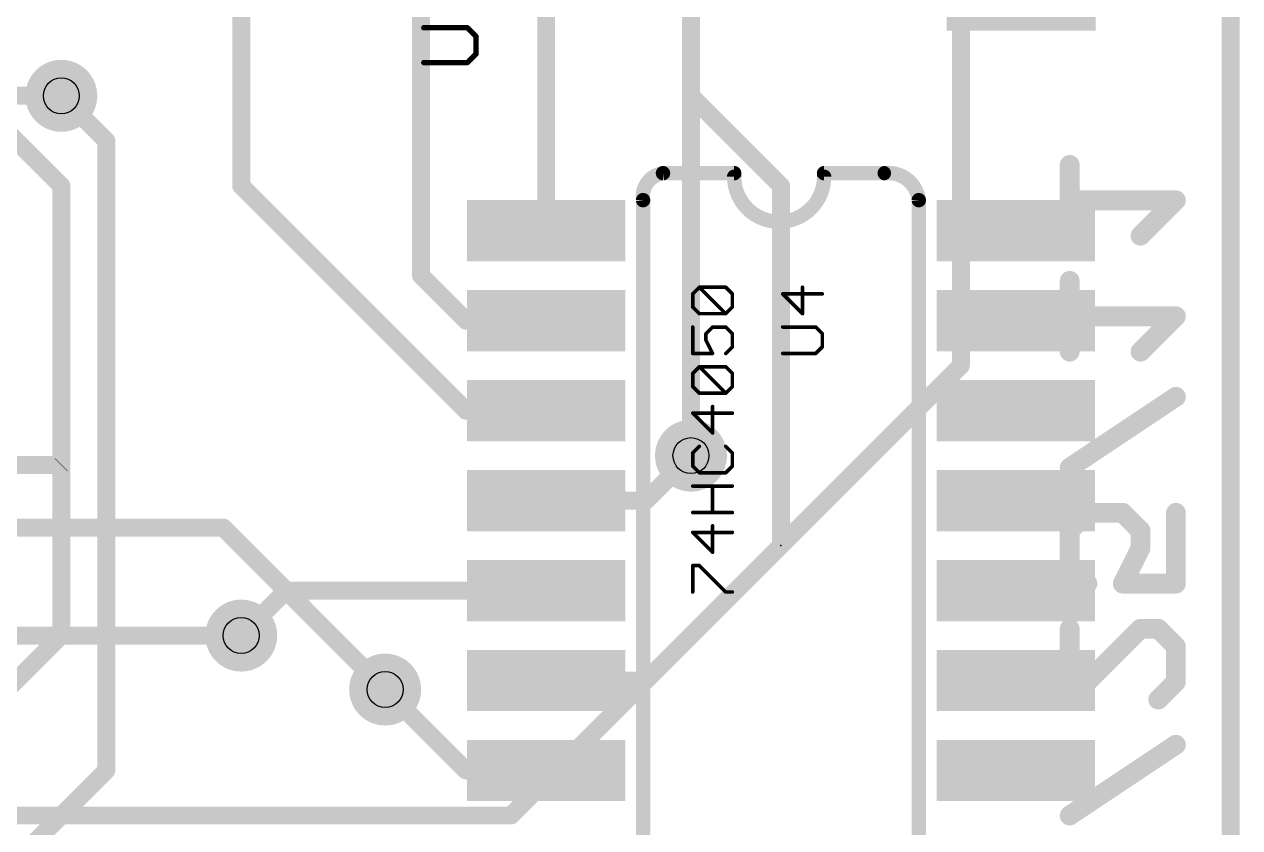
# Model space of a CAD drawing. Extents: x -27 to 80, y -11 to 53.
# Drawn here: x 42.66 to 59.82, y 12.53 to 23.87 of the extents above; entities that cross this region are included whole.
import ezdxf

# ---------------------------------------------------------------- set-up
doc = ezdxf.new("R2010")
doc.units = 0
for name, color, linetype in [('1', 12, 'CONTINUOUS'), ('16', 132, 'CONTINUOUS'), ('18', 110, 'CONTINUOUS'), ('20', 53, 'CONTINUOUS'), ('21', 53, 'CONTINUOUS'), ('23', 53, 'CONTINUOUS'), ('25', 253, 'CONTINUOUS'), ('27', 253, 'CONTINUOUS'), ('29', 253, 'CONTINUOUS'), ('31', 253, 'CONTINUOUS'), ('44', 253, 'CONTINUOUS'), ('51', 53, 'CONTINUOUS')]:
    doc.layers.add(name, color=color, linetype=linetype)

# ---------------------------------------------------------------- blocks, each defined once
blk = doc.blocks.new('RECT')
blk.add_solid([(-0.5, -0.5), (0.5, -0.5), (-0.5, 0.5), (0.5, 0.5)])
blk = doc.blocks.new('ROUNDV')
at = {"const_width": 0.5}
blk.add_lwpolyline([(0, -0.25, 1), (0, 0.25, 1), (0, -0.25)], format="xyb", dxfattribs=at)

msp = doc.modelspace()

# ---------------------------------------------------------------- linework, layer by layer
at = {"layer": '1', "const_width": 0.254}
for points in [[(59.69, 38.1), (59.69, 5.08)], [(45.72, 21.59), (45.72, 35.56)], [(48.26, 20.32), (48.26, 30.48)], [(50.0253, 29.21), (50.0253, 20.955)], [(52.07, 22.86), (52.07, 27.94)], [(43.18, 21.59), (41.91, 22.86)], [(43.815, 22.225), (43.18, 22.86)], [(53.34, 21.59), (52.07, 22.86)], [(43.815, 13.335), (43.815, 22.225)], [(43.18, 17.653), (43.18, 21.59)], [(48.895, 18.415), (45.72, 21.59)], [(53.34, 16.51), (53.34, 21.59)], [(48.895, 19.685), (48.26, 20.32)], [(50.0253, 19.685), (48.895, 19.685)], [(50.0253, 18.415), (48.895, 18.415)], [(51.435, 17.145), (52.07, 17.78)], [(43.177, 17.65), (40.64, 17.65)], [(43.18, 17.653), (43.177, 17.65)], [(43.18, 15.24), (43.18, 17.653)], [(50.0253, 17.145), (51.435, 17.145)], [(51.435, 14.605), (53.34, 16.51)], [(45.72, 15.24), (46.355, 15.875)], [(46.355, 15.875), (50.0253, 15.875)], [(41.275, 13.335), (43.18, 15.24)], [(47.752, 14.478), (48.895, 13.335)], [(50.0253, 14.605), (51.435, 14.605)], [(41.91, 11.43), (43.815, 13.335)], [(48.895, 13.335), (50.0253, 13.335)]]:
    msp.add_lwpolyline(points, dxfattribs=at)
at = {"layer": '1', "const_width": 0.127}
for points in [[(43.2249, 22.9049, 1), (43.1351, 22.8151)], [(52.1149, 22.9049, 1), (52.0251, 22.8151)], [(52.0065, 22.86, 1), (52.1335, 22.86)], [(43.8785, 22.225, 1), (43.7515, 22.225)], [(43.7701, 22.1801, 1), (43.8599, 22.2699)], [(43.2435, 21.59, 1), (43.1165, 21.59)], [(43.1351, 21.5451, 1), (43.2249, 21.6349)], [(45.7649, 21.6349, 1), (45.6751, 21.5451)], [(45.6565, 21.59, 1), (45.7835, 21.59)], [(53.4035, 21.59, 1), (53.2765, 21.59)], [(53.2951, 21.5451, 1), (53.3849, 21.6349)], [(49.9618, 20.955, 1), (50.0888, 20.955)], [(48.3049, 20.3649, 1), (48.2151, 20.2751)], [(48.1965, 20.32, 1), (48.3235, 20.32)], [(48.895, 19.7485, 1), (48.895, 19.6215)], [(48.8501, 19.6401, 1), (48.9399, 19.7299)], [(50.0253, 19.6215, 1), (50.0253, 19.7485)], [(48.895, 18.4785, 1), (48.895, 18.3515)], [(50.0253, 18.3515, 1), (50.0253, 18.4785)], [(48.8501, 18.3701, 1), (48.9399, 18.4599)], [(52.1149, 17.7351, 1), (52.0251, 17.8249)], [(43.1321, 17.6949, 1), (43.2219, 17.6051)], [(43.2435, 17.653, 1), (43.1165, 17.653)], [(43.1165, 17.653, 1), (43.2435, 17.653)], [(43.2249, 17.6081, 1), (43.1351, 17.6979)], [(43.177, 17.5865, 1), (43.177, 17.7135)], [(50.0253, 17.2085, 1), (50.0253, 17.0815)], [(51.3901, 17.1899, 1), (51.4799, 17.1001)], [(51.435, 17.0815, 1), (51.435, 17.2085)], [(53.2765, 16.51, 1), (53.4035, 16.51)], [(53.3849, 16.4651, 1), (53.2951, 16.5549)], [(46.355, 15.9385, 1), (46.355, 15.8115)], [(46.3999, 15.8301, 1), (46.3101, 15.9199)], [(50.0253, 15.8115, 1), (50.0253, 15.9385)], [(43.1165, 15.24, 1), (43.2435, 15.24)], [(43.2249, 15.1951, 1), (43.1351, 15.2849)], [(45.6751, 15.2849, 1), (45.7649, 15.1951)], [(47.7969, 14.5229, 1), (47.7071, 14.4331)], [(50.0253, 14.6685, 1), (50.0253, 14.5415)], [(51.3901, 14.6499, 1), (51.4799, 14.5601)], [(51.435, 14.5415, 1), (51.435, 14.6685)], [(43.7515, 13.335, 1), (43.8785, 13.335)], [(43.8599, 13.2901, 1), (43.7701, 13.3799)], [(48.895, 13.3985, 1), (48.895, 13.2715)], [(48.8501, 13.2901, 1), (48.9399, 13.3799)], [(50.0253, 13.2715, 1), (50.0253, 13.3985)]]:
    msp.add_lwpolyline(points, format="xyb", dxfattribs=at)
at = {"layer": '16'}
for points, const_width in [([(59.69, 38.1), (59.69, 5.08)], 0.254), ([(52.07, 17.78), (52.07, 30.48)], 0.254), ([(55.88, 19.05), (55.88, 26.67)], 0.254), ([(43.18, 22.86), (40.64, 22.86)], 0.254), ([(57.4167, 20.8846), (57.4167, 21.8846)], 0.2794), ([(58.9166, 21.3846), (57.4167, 21.3846)], 0.2794), ([(58.4166, 20.8846), (58.9166, 21.3846)], 0.2794), ([(57.4167, 19.2475), (57.4167, 20.2474)], 0.2794), ([(58.9166, 19.7474), (57.4167, 19.7474)], 0.2794), ([(58.4166, 19.2475), (58.9166, 19.7474)], 0.2794), ([(49.53, 12.7), (55.88, 19.05)], 0.254), ([(57.4167, 17.6103), (58.9166, 18.6102)], 0.2794), ([(57.6667, 16.9731), (57.4167, 16.7231)], 0.2794), ([(58.1666, 16.9731), (57.6667, 16.9731)], 0.2794), ([(58.4166, 16.7231), (58.1666, 16.9731)], 0.2794), ([(58.9166, 16.9731), (58.9166, 15.9732)], 0.2794), ([(32.512, 16.764), (45.466, 16.764)], 0.254), ([(45.466, 16.764), (47.752, 14.478)], 0.254), ([(57.4167, 16.7231), (57.4167, 16.2231)], 0.2794), ([(58.4166, 16.4731), (58.4166, 16.7231)], 0.2794), ([(58.1666, 15.9732), (58.4166, 16.4731)], 0.2794), ([(57.4167, 16.2231), (57.6667, 15.9732)], 0.2794), ([(58.9166, 15.9732), (58.1666, 15.9732)], 0.2794), ([(57.4167, 15.3359), (57.4167, 14.336)], 0.2794), ([(57.4167, 14.336), (58.4166, 15.3359)], 0.2794), ([(58.4166, 15.3359), (58.6666, 15.3359)], 0.2794), ([(58.6666, 15.3359), (58.9166, 15.086)], 0.2794), ([(32.004, 15.24), (45.72, 15.24)], 0.254), ([(58.9166, 15.086), (58.9166, 14.586)], 0.2794), ([(58.9166, 14.586), (58.6666, 14.336)], 0.2794), ([(57.4167, 12.6989), (58.9166, 13.6988)], 0.2794), ([(33.147, 12.7), (49.53, 12.7)], 0.254)]:
    msp.add_lwpolyline(points, dxfattribs=dict(at, const_width=const_width))
for points, const_width in [([(43.18, 22.7965, 1), (43.18, 22.9235)], 0.127), ([(57.4866, 21.8846, 1), (57.3469, 21.8846)], 0.1397), ([(57.4167, 21.4544, 1), (57.4167, 21.3147)], 0.1397), ([(58.966, 21.3352, 1), (58.8672, 21.434)], 0.1397), ([(58.9166, 21.3147, 1), (58.9166, 21.4544)], 0.1397), ([(57.3469, 20.8846, 1), (57.4866, 20.8846)], 0.1397), ([(58.3672, 20.934, 1), (58.466, 20.8352)], 0.1397), ([(57.4866, 20.2474, 1), (57.3469, 20.2474)], 0.1397), ([(57.4167, 19.8173, 1), (57.4167, 19.6776)], 0.1397), ([(58.966, 19.698, 1), (58.8672, 19.7968)], 0.1397), ([(58.9166, 19.6776, 1), (58.9166, 19.8173)], 0.1397), ([(57.3469, 19.2475, 1), (57.4866, 19.2475)], 0.1397), ([(58.3672, 19.2969, 1), (58.466, 19.1981)], 0.1397), ([(55.8165, 19.05, 1), (55.9435, 19.05)], 0.127), ([(55.9249, 19.0051, 1), (55.8351, 19.0949)], 0.127), ([(58.9553, 18.5521, 1), (58.8778, 18.6684)], 0.1397), ([(52.0065, 17.78, 1), (52.1335, 17.78)], 0.127), ([(57.378, 17.6684, 1), (57.4554, 17.5522)], 0.1397), ([(57.6667, 17.0429, 1), (57.6667, 16.9032)], 0.1397), ([(57.7161, 16.9237, 1), (57.6173, 17.0225)], 0.1397), ([(58.216, 17.0225, 1), (58.1172, 16.9237)], 0.1397), ([(58.1666, 16.9032, 1), (58.1666, 17.0429)], 0.1397), ([(58.9864, 16.9731, 1), (58.8467, 16.9731)], 0.1397), ([(45.5109, 16.8089, 1), (45.4211, 16.7191)], 0.127), ([(45.466, 16.7005, 1), (45.466, 16.8275)], 0.127), ([(57.4866, 16.7231, 1), (57.3469, 16.7231)], 0.1397), ([(57.3673, 16.7725, 1), (57.4661, 16.6737)], 0.1397), ([(58.4865, 16.7231, 1), (58.3468, 16.7231)], 0.1397), ([(58.3672, 16.6737, 1), (58.466, 16.7725)], 0.1397), ([(58.3468, 16.4731, 1), (58.4865, 16.4731)], 0.1397), ([(58.4791, 16.4419, 1), (58.3541, 16.5044)], 0.1397), ([(57.4661, 16.2725, 1), (57.3673, 16.1738)], 0.1397), ([(57.3469, 16.2231, 1), (57.4866, 16.2231)], 0.1397), ([(57.6173, 15.9238, 1), (57.7161, 16.0226)], 0.1397), ([(58.1666, 16.043, 1), (58.1666, 15.9033)], 0.1397), ([(58.1042, 16.0044, 1), (58.2291, 15.9419)], 0.1397), ([(58.8467, 15.9732, 1), (58.9864, 15.9732)], 0.1397), ([(58.9166, 15.9033, 1), (58.9166, 16.043)], 0.1397), ([(57.4866, 15.3359, 1), (57.3469, 15.3359)], 0.1397), ([(58.4166, 15.4058, 1), (58.4166, 15.2661)], 0.1397), ([(58.466, 15.2865, 1), (58.3672, 15.3853)], 0.1397), ([(58.716, 15.3853, 1), (58.6172, 15.2865)], 0.1397), ([(58.6666, 15.2661, 1), (58.6666, 15.4058)], 0.1397), ([(45.72, 15.1765, 1), (45.72, 15.3035)], 0.127), ([(58.9864, 15.086, 1), (58.8467, 15.086)], 0.1397), ([(58.8672, 15.0366, 1), (58.966, 15.1353)], 0.1397), ([(47.7071, 14.4331, 1), (47.7969, 14.5229)], 0.127), ([(58.8467, 14.586, 1), (58.9864, 14.586)], 0.1397), ([(58.966, 14.5366, 1), (58.8672, 14.6354)], 0.1397), ([(57.3673, 14.3854, 1), (57.4661, 14.2866)], 0.1397), ([(58.6172, 14.3854, 1), (58.716, 14.2866)], 0.1397), ([(57.3469, 14.336, 1), (57.4866, 14.336)], 0.1397), ([(58.9553, 13.6407, 1), (58.8778, 13.7569)], 0.1397), ([(49.4851, 12.7449, 1), (49.5749, 12.6551)], 0.127), ([(49.53, 12.6365, 1), (49.53, 12.7635)], 0.127), ([(57.378, 12.757, 1), (57.4554, 12.6407)], 0.1397)]:
    msp.add_lwpolyline(points, format="xyb", dxfattribs=dict(at, const_width=const_width))
at = {"layer": '20', "const_width": 0.2032}
msp.add_lwpolyline([(59.69, 38.1), (59.69, 5.08)], dxfattribs=at)
at = {"layer": '21'}
for points, const_width in [([(51.6747, 21.7678, 0.4145), (51.3937, 21.3868)], 0.2032), ([(51.6747, 21.8186, 1), (51.6747, 21.717)], 0.1016), ([(51.6823, 21.7176, 1), (51.6671, 21.818)], 0.1016), ([(52.6796, 21.717, 1), (53.9496, 21.717)], 0.2032), ([(52.7304, 21.717, 1), (52.6288, 21.717)], 0.1016), ([(52.6796, 21.717, 1), (52.6796, 21.8186)], 0.1016), ([(53.9496, 21.8186, 1), (53.9496, 21.717)], 0.1016), ([(54.0004, 21.717, 1), (53.8988, 21.717)], 0.1016), ([(55.2863, 21.3868, 0.4143), (54.8053, 21.7678)], 0.2032), ([(54.7994, 21.8183, 1), (54.8112, 21.7173)], 0.1016), ([(54.7926, 21.717, 1), (54.7926, 21.8186)], 0.1016), ([(51.4445, 21.3868, 1), (51.3429, 21.3868)], 0.1016), ([(55.3371, 21.3868, 1), (55.2355, 21.3868)], 0.1016), ([(51.3435, 21.3792, 1), (51.4439, 21.3944)], 0.1016), ([(55.2358, 21.381, 1), (55.3368, 21.3926)], 0.1016)]:
    msp.add_lwpolyline(points, format="xyb", dxfattribs=dict(at, const_width=const_width))
at = {"layer": '21', "const_width": 0.2032}
for points in [[(51.6747, 21.7678), (52.6796, 21.7678)], [(54.7926, 21.7678), (53.9496, 21.7678)], [(51.3937, 21.3868), (51.3937, 11.5332)], [(55.2863, 11.6332), (55.2863, 21.3868)]]:
    msp.add_lwpolyline(points, dxfattribs=at)
at = {"layer": '23'}
msp.add_point((53.34, 16.51), dxfattribs=at)
at = {"layer": '25', "const_width": 0.0508}
for points in [[(53.9242, 20.0637), (53.3649, 20.0637)], [(53.3649, 20.0637), (53.6446, 19.7841)], [(53.6446, 19.7841), (53.6446, 20.1569)], [(53.831, 19.5956), (53.3649, 19.5956)], [(53.9242, 19.5024), (53.831, 19.5956)], [(53.9242, 19.316), (53.9242, 19.5024)], [(53.3649, 19.2228), (53.831, 19.2228)], [(53.831, 19.2228), (53.9242, 19.316)]]:
    msp.add_lwpolyline(points, dxfattribs=at)
at = {"layer": '25', "const_width": 0.0254}
for points in [[(53.3649, 20.0764, 1), (53.3649, 20.051)], [(53.3739, 20.0727, 1), (53.3559, 20.0547)], [(53.6573, 20.1569, 1), (53.6319, 20.1569)], [(53.9242, 20.051, 1), (53.9242, 20.0764)], [(53.6319, 19.7841, 1), (53.6573, 19.7841)], [(53.6356, 19.7751, 1), (53.6535, 19.7931)], [(53.3649, 19.6083, 1), (53.3649, 19.5829)], [(53.84, 19.6046, 1), (53.822, 19.5866)], [(53.831, 19.5829, 1), (53.831, 19.6083)], [(53.9369, 19.5024, 1), (53.9115, 19.5024)], [(53.9152, 19.4934, 1), (53.9332, 19.5114)], [(53.3649, 19.2355, 1), (53.3649, 19.2101)], [(53.822, 19.2318, 1), (53.84, 19.2138)], [(53.831, 19.2101, 1), (53.831, 19.2355)], [(53.9115, 19.316, 1), (53.9369, 19.316)], [(53.9332, 19.307, 1), (53.9152, 19.325)]]:
    msp.add_lwpolyline(points, format="xyb", dxfattribs=at)
at = {"layer": '27'}
for points, const_width in [([(48.9118, 23.8202), (48.2975, 23.8202)], 0.0762), ([(49.0347, 23.6973), (48.9118, 23.8202)], 0.0762), ([(49.0347, 23.4516), (49.0347, 23.6973)], 0.0762), ([(48.2975, 23.3287), (48.9118, 23.3287)], 0.0762), ([(48.9118, 23.3287), (49.0347, 23.4516)], 0.0762), ([(52.0949, 20.0637), (52.1881, 20.1569)], 0.0508), ([(52.0949, 19.8773), (52.0949, 20.0637)], 0.0508), ([(52.1881, 20.1569), (52.561, 20.1569)], 0.0508), ([(52.561, 19.7841), (52.1881, 20.1569)], 0.0508), ([(52.561, 20.1569), (52.6542, 20.0637)], 0.0508), ([(52.6542, 20.0637), (52.6542, 19.8773)], 0.0508), ([(52.1881, 19.7841), (52.0949, 19.8773)], 0.0508), ([(52.561, 19.7841), (52.1881, 19.7841)], 0.0508), ([(52.6542, 19.8773), (52.561, 19.7841)], 0.0508), ([(52.0949, 19.5956), (52.0949, 19.2228)], 0.0508), ([(52.2814, 19.5024), (52.3746, 19.5956)], 0.0508), ([(52.3746, 19.5956), (52.561, 19.5956)], 0.0508), ([(52.561, 19.5956), (52.6542, 19.5024)], 0.0508), ([(52.2814, 19.4092), (52.2814, 19.5024)], 0.0508), ([(52.3746, 19.2228), (52.2814, 19.4092)], 0.0508), ([(52.6542, 19.5024), (52.6542, 19.316)], 0.0508), ([(52.0949, 19.2228), (52.3746, 19.2228)], 0.0508), ([(52.6542, 19.316), (52.561, 19.2228)], 0.0508), ([(52.0949, 18.9411), (52.1881, 19.0343)], 0.0508), ([(52.1881, 19.0343), (52.561, 19.0343)], 0.0508), ([(52.561, 18.6615), (52.1881, 19.0343)], 0.0508), ([(52.561, 19.0343), (52.6542, 18.9411)], 0.0508), ([(52.0949, 18.7547), (52.0949, 18.9411)], 0.0508), ([(52.6542, 18.9411), (52.6542, 18.7547)], 0.0508), ([(52.1881, 18.6615), (52.0949, 18.7547)], 0.0508), ([(52.6542, 18.7547), (52.561, 18.6615)], 0.0508), ([(52.561, 18.6615), (52.1881, 18.6615)], 0.0508), ([(52.6542, 18.3798), (52.0949, 18.3798)], 0.0508), ([(52.0949, 18.3798), (52.3746, 18.1001)], 0.0508), ([(52.3746, 18.1001), (52.3746, 18.473)], 0.0508), ([(52.1881, 17.9117), (52.0949, 17.8185)], 0.0508), ([(52.6542, 17.8185), (52.561, 17.9117)], 0.0508), ([(52.0949, 17.8185), (52.0949, 17.632)], 0.0508), ([(52.6542, 17.632), (52.6542, 17.8185)], 0.0508), ([(52.0949, 17.632), (52.1881, 17.5388)], 0.0508), ([(52.1881, 17.5388), (52.561, 17.5388)], 0.0508), ([(52.561, 17.5388), (52.6542, 17.632)], 0.0508), ([(52.0949, 17.3504), (52.6542, 17.3504)], 0.0508), ([(52.3746, 16.9775), (52.3746, 17.3504)], 0.0508), ([(52.6542, 16.9775), (52.0949, 16.9775)], 0.0508), ([(52.6542, 16.6959), (52.0949, 16.6959)], 0.0508), ([(52.0949, 16.6959), (52.3746, 16.4162)], 0.0508), ([(52.3746, 16.4162), (52.3746, 16.7891)], 0.0508), ([(52.0949, 15.8549), (52.0949, 16.2278)], 0.0508), ([(52.0949, 16.2278), (52.1881, 16.2278)], 0.0508), ([(52.1881, 16.2278), (52.561, 15.8549)], 0.0508), ([(52.561, 15.8549), (52.6542, 15.8549)], 0.0508)]:
    msp.add_lwpolyline(points, dxfattribs=dict(at, const_width=const_width))
for points, const_width in [([(48.2975, 23.8392, 1), (48.2975, 23.8011)], 0.0381), ([(48.9253, 23.8337, 1), (48.8984, 23.8067)], 0.0381), ([(48.9118, 23.8011, 1), (48.9118, 23.8392)], 0.0381), ([(49.0538, 23.6973, 1), (49.0157, 23.6973)], 0.0381), ([(49.0212, 23.6838, 1), (49.0482, 23.7108)], 0.0381), ([(48.2975, 23.3477, 1), (48.2975, 23.3096)], 0.0381), ([(48.8984, 23.3422, 1), (48.9253, 23.3152)], 0.0381), ([(48.9118, 23.3096, 1), (48.9118, 23.3477)], 0.0381), ([(49.0157, 23.4516, 1), (49.0538, 23.4516)], 0.0381), ([(49.0482, 23.4381, 1), (49.0212, 23.465)], 0.0381), ([(52.1076, 20.0637, 1), (52.0822, 20.0637)], 0.0254), ([(52.0859, 20.0727, 1), (52.1039, 20.0547)], 0.0254), ([(52.1881, 20.1696, 1), (52.1881, 20.1442)], 0.0254), ([(52.1971, 20.1659, 1), (52.1792, 20.1479)], 0.0254), ([(52.1971, 20.1479, 1), (52.1792, 20.1659)], 0.0254), ([(52.57, 20.1659, 1), (52.552, 20.1479)], 0.0254), ([(52.561, 20.1442, 1), (52.561, 20.1696)], 0.0254), ([(52.6669, 20.0637, 1), (52.6415, 20.0637)], 0.0254), ([(52.6452, 20.0547, 1), (52.6632, 20.0727)], 0.0254), ([(52.1039, 19.8863, 1), (52.0859, 19.8683)], 0.0254), ([(52.0822, 19.8773, 1), (52.1076, 19.8773)], 0.0254), ([(52.1881, 19.7968, 1), (52.1881, 19.7714)], 0.0254), ([(52.1792, 19.7751, 1), (52.1971, 19.7931)], 0.0254), ([(52.552, 19.7931, 1), (52.57, 19.7751)], 0.0254), ([(52.552, 19.7751, 1), (52.57, 19.7931)], 0.0254), ([(52.561, 19.7714, 1), (52.561, 19.7968)], 0.0254), ([(52.6415, 19.8773, 1), (52.6669, 19.8773)], 0.0254), ([(52.6632, 19.8683, 1), (52.6452, 19.8863)], 0.0254), ([(52.1076, 19.5956, 1), (52.0822, 19.5956)], 0.0254), ([(52.3746, 19.6083, 1), (52.3746, 19.5829)], 0.0254), ([(52.3835, 19.5866, 1), (52.3656, 19.6046)], 0.0254), ([(52.57, 19.6046, 1), (52.552, 19.5866)], 0.0254), ([(52.561, 19.5829, 1), (52.561, 19.6083)], 0.0254), ([(52.2927, 19.4149, 1), (52.27, 19.4035)], 0.0254), ([(52.2941, 19.5024, 1), (52.2687, 19.5024)], 0.0254), ([(52.2724, 19.5114, 1), (52.2903, 19.4934)], 0.0254), ([(52.2687, 19.4092, 1), (52.2941, 19.4092)], 0.0254), ([(52.6669, 19.5024, 1), (52.6415, 19.5024)], 0.0254), ([(52.6452, 19.4934, 1), (52.6632, 19.5114)], 0.0254), ([(52.0949, 19.2355, 1), (52.0949, 19.2101)], 0.0254), ([(52.0822, 19.2228, 1), (52.1076, 19.2228)], 0.0254), ([(52.3632, 19.2171, 1), (52.3859, 19.2284)], 0.0254), ([(52.3746, 19.2101, 1), (52.3746, 19.2355)], 0.0254), ([(52.552, 19.2317, 1), (52.57, 19.2138)], 0.0254), ([(52.6415, 19.316, 1), (52.6669, 19.316)], 0.0254), ([(52.6632, 19.307, 1), (52.6452, 19.325)], 0.0254), ([(52.1881, 19.047, 1), (52.1881, 19.0216)], 0.0254), ([(52.1971, 19.0433, 1), (52.1792, 19.0253)], 0.0254), ([(52.1971, 19.0253, 1), (52.1792, 19.0433)], 0.0254), ([(52.57, 19.0433, 1), (52.552, 19.0253)], 0.0254), ([(52.561, 19.0216, 1), (52.561, 19.047)], 0.0254), ([(52.1076, 18.9411, 1), (52.0822, 18.9411)], 0.0254), ([(52.0859, 18.9501, 1), (52.1039, 18.9321)], 0.0254), ([(52.6669, 18.9411, 1), (52.6415, 18.9411)], 0.0254), ([(52.6452, 18.9321, 1), (52.6632, 18.9501)], 0.0254), ([(52.1039, 18.7636, 1), (52.0859, 18.7457)], 0.0254), ([(52.0822, 18.7547, 1), (52.1076, 18.7547)], 0.0254), ([(52.6415, 18.7547, 1), (52.6669, 18.7547)], 0.0254), ([(52.6632, 18.7457, 1), (52.6452, 18.7636)], 0.0254), ([(52.1881, 18.6742, 1), (52.1881, 18.6488)], 0.0254), ([(52.1792, 18.6525, 1), (52.1971, 18.6704)], 0.0254), ([(52.552, 18.6704, 1), (52.57, 18.6525)], 0.0254), ([(52.552, 18.6525, 1), (52.57, 18.6704)], 0.0254), ([(52.561, 18.6488, 1), (52.561, 18.6742)], 0.0254), ([(52.0949, 18.3925, 1), (52.0949, 18.3671)], 0.0254), ([(52.1039, 18.3888, 1), (52.0859, 18.3708)], 0.0254), ([(52.3873, 18.473, 1), (52.3619, 18.473)], 0.0254), ([(52.6542, 18.3671, 1), (52.6542, 18.3925)], 0.0254), ([(52.3619, 18.1001, 1), (52.3873, 18.1001)], 0.0254), ([(52.3656, 18.0912, 1), (52.3835, 18.1091)], 0.0254), ([(52.1971, 17.9027, 1), (52.1792, 17.9207)], 0.0254), ([(52.57, 17.9207, 1), (52.552, 17.9027)], 0.0254), ([(52.1076, 17.8185, 1), (52.0822, 17.8185)], 0.0254), ([(52.0859, 17.8275, 1), (52.1039, 17.8095)], 0.0254), ([(52.6669, 17.8185, 1), (52.6415, 17.8185)], 0.0254), ([(52.6452, 17.8095, 1), (52.6632, 17.8275)], 0.0254), ([(52.1039, 17.641, 1), (52.0859, 17.6231)], 0.0254), ([(52.0822, 17.632, 1), (52.1076, 17.632)], 0.0254), ([(52.1881, 17.5515, 1), (52.1881, 17.5261)], 0.0254), ([(52.1792, 17.5299, 1), (52.1971, 17.5478)], 0.0254), ([(52.552, 17.5478, 1), (52.57, 17.5299)], 0.0254), ([(52.561, 17.5261, 1), (52.561, 17.5515)], 0.0254), ([(52.6415, 17.632, 1), (52.6669, 17.632)], 0.0254), ([(52.6632, 17.6231, 1), (52.6452, 17.641)], 0.0254), ([(52.0949, 17.3631, 1), (52.0949, 17.3377)], 0.0254), ([(52.3873, 17.3504, 1), (52.3619, 17.3504)], 0.0254), ([(52.6542, 17.3377, 1), (52.6542, 17.3631)], 0.0254), ([(52.0949, 16.9902, 1), (52.0949, 16.9648)], 0.0254), ([(52.3619, 16.9775, 1), (52.3873, 16.9775)], 0.0254), ([(52.6542, 16.9648, 1), (52.6542, 16.9902)], 0.0254), ([(52.0949, 16.7086, 1), (52.0949, 16.6832)], 0.0254), ([(52.1039, 16.7048, 1), (52.0859, 16.6869)], 0.0254), ([(52.3873, 16.7891, 1), (52.3619, 16.7891)], 0.0254), ([(52.6542, 16.6832, 1), (52.6542, 16.7086)], 0.0254), ([(52.3619, 16.4162, 1), (52.3873, 16.4162)], 0.0254), ([(52.3656, 16.4072, 1), (52.3835, 16.4252)], 0.0254), ([(52.1076, 16.2278, 1), (52.0822, 16.2278)], 0.0254), ([(52.0949, 16.2405, 1), (52.0949, 16.2151)], 0.0254), ([(52.1971, 16.2367, 1), (52.1792, 16.2188)], 0.0254), ([(52.1881, 16.2151, 1), (52.1881, 16.2405)], 0.0254), ([(52.0822, 15.8549, 1), (52.1076, 15.8549)], 0.0254), ([(52.561, 15.8676, 1), (52.561, 15.8422)], 0.0254), ([(52.552, 15.8459, 1), (52.57, 15.8639)], 0.0254), ([(52.6542, 15.8422, 1), (52.6542, 15.8676)], 0.0254)]:
    msp.add_lwpolyline(points, format="xyb", dxfattribs=dict(at, const_width=const_width))
at = {"layer": '44'}
for centre in [(43.18, 22.86), (52.07, 17.78), (45.72, 15.24), (47.752, 14.478)]:
    msp.add_circle(centre, 0.254, dxfattribs=at)
at = {"layer": '51', "const_width": 0.254}
msp.add_lwpolyline([(59.69, 5.08), (59.69, 38.1)], dxfattribs=at)

# ---------------------------------------------------------------- block references
at = {"layer": '1', "xscale": 0.6604, "yscale": 2.032, "rotation": 270}
for p in [(50.0253, 20.955), (56.6547, 20.955), (50.0253, 19.685), (56.6547, 19.685), (50.0253, 18.415), (56.6547, 18.415), (50.0253, 17.145), (56.6547, 17.145), (50.0253, 15.875), (56.6547, 15.875), (50.0253, 14.605), (56.6547, 14.605), (50.0253, 13.335), (56.6547, 13.335)]:
    msp.add_blockref('RECT', p, dxfattribs=at)
at = {"layer": '18', "xscale": 1.016, "yscale": 1.016}
for p in [(43.18, 22.86), (43.18, 22.86), (52.07, 17.78), (52.07, 17.78), (45.72, 15.24), (45.72, 15.24), (47.752, 14.478), (47.752, 14.478)]:
    msp.add_blockref('ROUNDV', p, dxfattribs=at)
at = {"layer": '29', "rotation": 270}
for p, xscale, yscale in [((56.73, 24.58), 1.6032, 2.1032), ((50.0253, 20.955), 0.8636, 2.2352), ((56.6547, 20.955), 0.8636, 2.2352), ((50.0253, 19.685), 0.8636, 2.2352), ((56.6547, 19.685), 0.8636, 2.2352), ((50.0253, 18.415), 0.8636, 2.2352), ((56.6547, 18.415), 0.8636, 2.2352), ((50.0253, 17.145), 0.8636, 2.2352), ((56.6547, 17.145), 0.8636, 2.2352), ((50.0253, 15.875), 0.8636, 2.2352), ((56.6547, 15.875), 0.8636, 2.2352), ((50.0253, 14.605), 0.8636, 2.2352), ((56.6547, 14.605), 0.8636, 2.2352), ((50.0253, 13.335), 0.8636, 2.2352), ((56.6547, 13.335), 0.8636, 2.2352)]:
    msp.add_blockref('RECT', p, dxfattribs=dict(at, xscale=xscale, yscale=yscale))
at = {"layer": '31', "xscale": 0.6604, "yscale": 2.032, "rotation": 270}
for p in [(50.0253, 20.955), (56.6547, 20.955), (50.0253, 19.685), (56.6547, 19.685), (50.0253, 18.415), (56.6547, 18.415), (50.0253, 17.145), (56.6547, 17.145), (50.0253, 15.875), (56.6547, 15.875), (50.0253, 14.605), (56.6547, 14.605), (50.0253, 13.335), (56.6547, 13.335)]:
    msp.add_blockref('RECT', p, dxfattribs=at)
at = {"layer": '51', "xscale": 0.508, "yscale": 1.4732, "rotation": 270}
for p in [(50.3301, 20.955), (56.3499, 20.955), (50.3301, 19.685), (56.3499, 19.685), (50.3301, 18.415), (56.3499, 18.415), (50.3301, 17.145), (56.3499, 17.145), (50.3301, 15.875), (56.3499, 15.875), (50.3301, 14.605), (56.3499, 14.605), (50.3301, 13.335), (56.3499, 13.335)]:
    msp.add_blockref('RECT', p, dxfattribs=at)

doc.saveas('drawing.dxf')
